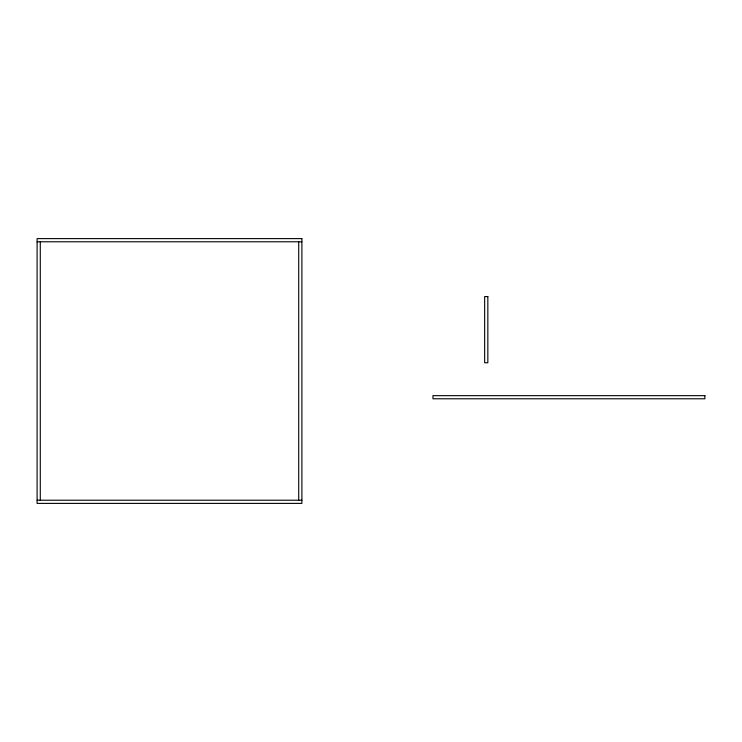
<?xml version="1.0" encoding="UTF-8"?>
<svg xmlns="http://www.w3.org/2000/svg" width="742" height="742" viewBox="0 0 742 742"><rect width="100%" height="100%" fill="white"/><g stroke="black" fill="none" stroke-linecap="round" stroke-linejoin="round"><path stroke-width="1.11" d="M37.1 241.781L301.892 241.781M37.1 500.219L301.892 500.219M298.711 241.781L298.711 500.219M40.281 241.781L40.281 500.219M301.892 238.609L37.1 238.609L37.1 503.391L301.892 503.391L301.892 238.609M487.837 296.568L484.656 296.568L484.656 362.764L487.837 362.764L487.837 296.568M704.9 395.662L432.957 395.662L432.957 398.779L704.9 398.779L704.9 395.662"/></g></svg>
